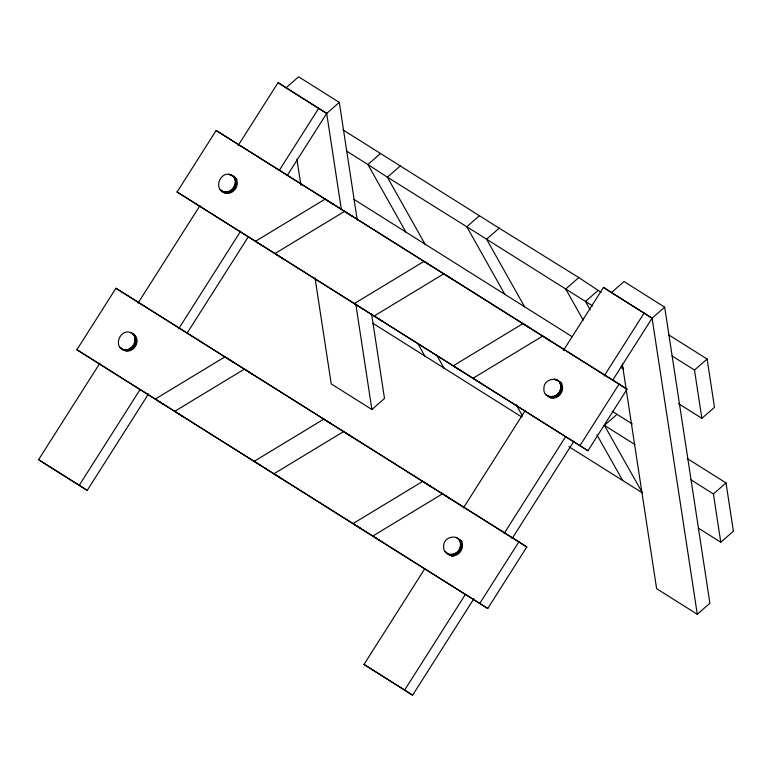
<?xml version="1.0" encoding="UTF-8"?>
<svg xmlns="http://www.w3.org/2000/svg" width="772" height="772" viewBox="0 0 772 772"><rect width="100%" height="100%" fill="white"/><g stroke="black" fill="none" stroke-linecap="round" stroke-linejoin="round"><path stroke-width="1.16" d="M121.339 348.529C130.458 354.773 140.89 338.406 131.308 332.848C120.779 327.579 112.355 346.425 124.06 350.285M221.554 190.761C230.674 197.005 241.105 180.638 231.523 175.08C220.29 169.705 212.503 189.941 225.27 193.164M460.469 545.293C461.752 533.259 443.34 535.334 443.707 546.084C442.424 558.127 460.826 556.043 460.469 545.293L462.447 546.595M560.684 387.525C561.968 375.491 543.556 377.566 543.922 388.316C542.639 400.359 561.041 398.275 560.684 387.525L562.663 388.818M76.891 349.745L115.945 288.265L518.88 541.828L526.813 547.001L487.759 608.49L76.891 349.745L487.759 608.49M177.106 191.977L216.16 130.497L619.086 384.06L627.028 389.233L587.974 450.713L177.106 191.977L587.974 450.713M148.533 393.894L87.207 490.432L46.532 464.831L38.6 459.658L99.926 363.12M138.005 303.164L199.977 205.603M238.056 145.647L278.084 82.643L326.691 113.407L341.398 209.723M87.207 490.432L79.275 485.26L139.954 389.735M178.679 328.756L240.652 231.195M279.377 170.226L318.759 108.234M187.258 332.915L248.584 236.377M287.319 175.398L326.691 113.407L339.304 102.396L298.629 76.795L286.016 87.815L278.084 82.643M473.931 598.657L412.605 695.205L363.998 664.431L424.668 568.906M463.403 507.928L525.365 410.376M563.454 350.42L603.472 287.406L652.089 318.18L697.29 614.271L709.893 603.25L664.692 307.169L624.017 281.568L611.414 292.588L652.089 318.18L664.692 307.169M412.605 695.205L404.673 690.023L465.342 594.498M504.077 533.529L565.403 436.991M604.129 376.012L644.147 313.007M512.01 538.702L573.982 441.15M612.707 380.171L652.089 318.18M479.827 603.308L518.88 541.828M580.033 445.54L619.086 384.06M380.5 153.493L367.897 164.513L346.522 151.061M400.282 165.941L387.39 177.203L367.897 164.513L405.898 232.073L572.274 336.775M479.412 215.735L466.799 226.756L387.39 177.203L425.401 244.772M601.166 292.356L578.807 277.563L499.194 228.184L486.582 239.204L524.593 306.764M315.063 278.074L331.217 383.896L371.892 409.498L384.504 398.477L371.612 314.05M578.807 277.563L565.712 288.998L583.256 320.187M598.107 290.436L585.494 301.447L590.175 309.765M568.867 446.631L642.42 492.912L604.408 425.353L617.021 414.332L632.297 423.953M707.113 359.038L714.486 407.317L701.873 418.337L694.501 370.049L707.113 359.038L668.398 334.672M726.027 482.934L733.4 531.223L720.787 542.233L713.415 493.955L726.027 482.934L687.312 458.568M372.866 323.285L521.689 416.948M286.016 87.815L326.691 113.407M342.855 129.802L499.194 228.184M592.626 305.934L466.799 226.756L504.811 294.315M672.094 355.95L694.501 370.049M353.952 199.379L405.898 232.073M620.534 367.144L623.506 369.016L621.749 365.899M678.463 403.602L701.873 418.337M530.084 328.235L216.16 130.497M531.107 328.872L627.028 389.233M604.408 425.353L634.97 444.585M691.008 479.846L713.415 493.955M698.399 528.144L720.787 542.233M697.29 614.271L656.615 588.669L622.3 363.93M526.813 547.001L115.945 288.265M38.6 459.658L79.275 485.26M363.998 664.431L404.673 690.023M603.472 287.406L610.42 291.941M550.706 341.205L542.774 336.032L473.082 378.232L481.014 383.414M530.2 328.283L522.991 323.584L453.299 365.783L461.415 371.081M451.794 278.962L443.861 273.79L374.169 315.989L382.111 321.162M432.011 266.514L424.079 261.341L354.387 303.541L362.329 308.713M352.891 216.72L344.65 211.345L274.957 253.544L283.199 258.919M333.108 204.271L325.166 199.089L255.484 241.298L263.416 246.471M557.645 380.307L559.632 381.6M556.129 379.477L561.292 382.806M558.918 381.493L561.9 383.433M555.29 379.216L557.278 380.509M559.439 382.208L561.427 383.501M554.421 379.042L556.409 380.335M559.883 382.98L561.871 384.273M560.231 383.809L562.219 385.112M560.491 384.697L562.479 385.99M560.655 385.614L562.634 386.907M560.713 386.56L562.701 387.862M560.549 388.499L562.527 389.792M231.523 175.08L235.228 177.483M560.318 389.455L562.306 390.748M230.731 174.704L232.719 176.006M232.922 176.084L235.904 178.033M233.53 176.72L235.508 178.014M229.902 174.443L231.88 175.736M234.051 177.435L237.023 179.374M229.033 174.269L231.011 175.572M559.989 390.4L561.977 391.693M234.485 178.207L236.473 179.5M234.842 179.046L236.821 180.339M559.575 391.317L561.562 392.61M235.093 179.924L237.081 181.217M235.257 180.841L237.245 182.134M559.082 392.186L561.061 393.479M235.325 181.796L237.303 183.089M558.503 393.016L560.482 394.309M235.286 182.752L237.274 184.045M557.847 393.778L559.835 395.071M235.151 183.726L237.139 185.019M557.133 394.473L559.111 395.766M234.92 184.682L236.907 185.975M556.361 395.09L558.339 396.383M234.601 185.627L236.579 186.92M555.531 395.631L557.519 396.924M234.186 186.544L236.164 187.837M554.672 396.075L556.66 397.368M233.684 187.413L235.672 188.706M553.794 396.422L555.772 397.715M552.887 396.673L554.865 397.966M233.105 188.243L235.093 189.536M551.97 396.818L553.958 398.111M232.449 189.005L234.437 190.298M551.063 396.856L553.051 398.149M550.175 396.798L552.154 398.091M545.679 394.347L547.666 395.64M549.307 396.634L551.285 397.927M231.735 189.7L233.723 190.993M548.477 396.364L550.455 397.657M546.277 394.984L550.658 397.937M230.963 190.317L232.951 191.61M230.143 190.858L232.121 192.151M229.284 191.302L231.262 192.595M228.396 191.649L230.384 192.942M227.489 191.9L229.477 193.193M226.582 192.045L228.56 193.338M225.675 192.083L227.653 193.376M224.777 192.025L226.765 193.318M220.281 189.574L222.268 190.867M223.909 191.861L225.897 193.154M220.888 190.211L222.867 191.504M223.079 191.591L226.051 193.531M450.491 498.973L442.559 493.8L372.866 536L380.808 541.182M430.892 486.64L422.776 481.352L353.084 523.551L361.2 528.849M351.578 436.73L343.646 431.558L273.954 473.757L281.896 478.939M331.796 424.282L323.864 419.109L254.171 461.309L262.113 466.481M252.676 374.488L244.435 369.113L174.742 411.322L182.983 416.687M232.893 362.039L224.951 356.867L155.268 399.066L163.201 404.238M455.914 537.254L461.077 540.574M458.703 539.261L461.685 541.201M459.234 539.975L462.206 541.915M459.668 540.747L461.656 542.041M460.015 541.587L462.003 542.88M460.276 542.465L462.264 543.758M460.44 543.382L462.418 544.685M460.498 544.337L462.486 545.63M460.334 546.267L462.312 547.56M131.308 332.848L135.013 335.251M460.102 547.223L462.09 548.516M130.516 332.481L132.504 333.774M132.707 333.861L134.695 335.154M133.315 334.488L135.293 335.781M133.836 335.202L135.824 336.495M459.774 548.168L461.762 549.461M134.27 335.974L136.258 337.267M134.627 336.814L136.605 338.107M459.359 549.085L461.347 550.378M134.878 337.692L136.866 338.985M135.042 338.618L137.03 339.912M458.867 549.953L460.845 551.247M135.11 339.564L137.088 340.857M458.288 550.783L460.266 552.077M135.071 340.529L137.059 341.822M457.632 551.546L459.62 552.839M134.936 341.494L136.924 342.787M456.918 552.241L458.896 553.534M134.704 342.45L136.692 343.743M456.146 552.858L458.124 554.151M134.386 343.395L136.364 344.688M455.326 553.399L457.304 554.692M133.971 344.312L135.949 345.605M454.467 553.842L456.445 555.136M133.469 345.18L135.457 346.483M453.579 554.19L455.557 555.483M452.672 554.441L454.66 555.734M132.89 346.01L134.878 347.303M451.765 554.586L453.743 555.879M132.244 346.773L134.222 348.066M450.848 554.624L452.836 555.927M444.942 551.411L446.92 552.704M449.96 554.566L452.932 556.506M449.092 554.402L452.064 556.342M131.52 347.468L133.508 348.761M448.262 554.132L450.24 555.425M446.062 552.752L449.709 555.242M130.748 348.085L132.736 349.378M129.928 348.626L131.915 349.919M129.069 349.069L131.057 350.363M128.181 349.417L130.169 350.71M127.274 349.668L129.262 350.961M126.367 349.812L128.355 351.106M125.46 349.861L127.438 351.154M124.562 349.793L126.55 351.086M120.075 347.342L122.053 348.635M123.694 349.629L125.682 350.922M120.673 347.979L122.651 349.272M122.864 349.359L124.852 350.652M612.196 411.119L617.021 414.332M596.91 434.732L622.637 480.464M516.121 404.711L522.557 416.137M436.711 355.159L444.315 368.669M417.797 343.501L424.812 355.979M339.304 102.396L357.272 220.116M355.738 303.666L371.892 409.498M296.911 159.157L300.906 185.319"/></g></svg>
